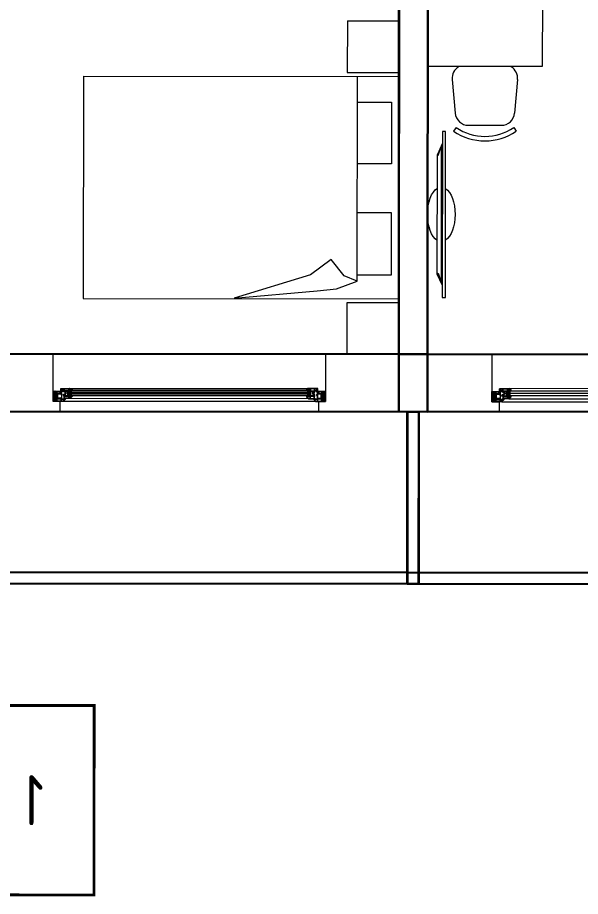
# Model space of a CAD drawing. Header units: millimetres. Extents: x 0 to 145404, y 0 to 194550.
# Drawn here: x 58057 to 61983, y 162581 to 168706 of the extents above; entities that cross this region are included whole.
import ezdxf
from ezdxf.enums import TextEntityAlignment as Align

# ---------------------------------------------------------------- set-up
doc = ezdxf.new("R2010")
doc.units = ezdxf.units.MM
doc.linetypes.add('ELGO_LTYPE0', pattern=[0])
for name, color, linetype, lineweight in [('АР - детали окон', 152, 'Continuous', 0), ('АР - Монолит', 56, 'Continuous', 30), ('АР - Наружная стена', 144, 'Continuous', 30), ('АР - Окна - детали окон', 152, 'Continuous', 9), ('АР - Окна - резинки', 30, 'Continuous', 9), ('АР - панель 400', 151, 'Continuous', 30), ('АР - Перегородки 80', 32, 'Continuous', 30), ('АР - стекла', 142, 'Continuous', 0)]:
    doc.layers.add(name, color=color, linetype=linetype, lineweight=lineweight)
doc.layers.add('АР - мебель', color=7, linetype='Continuous', lineweight=9, true_color=0x787878)
doc.styles.add('ГОСТ 2.304', font='CS_Gost2304.shx')
pattern_1 = [(45, (5e-10, -341.333), (-4.49013, 4.49013), []), (135, (5e-10, -341.333), (-4.49013, -4.49013), [])]

# ---------------------------------------------------------------- blocks, each defined once
blk = doc.blocks.new('ОГ78_на2персон_стол800х800')
for p, q in [((-400, -800), (-400, 0)), ((-400, 0), (400, 0)), ((400, 0), (400, -800)), ((-824.7, -198.8), (-850.3, -181.3)), ((-489.2, -172.3), (-724.4, -192.8)), ((489.2, -172.3), (724.4, -192.8)), ((824.7, -198.8), (850.3, -181.3)), ((-809.3, -285.3), (-809.3, -514.7)), ((809.3, -285.3), (809.3, -514.7)), ((-824.7, -601.2), (-850.3, -618.7)), ((-489.2, -627.7), (-724.4, -607.2)), ((489.2, -627.7), (724.4, -607.2)), ((824.7, -601.2), (850.3, -618.7)), ((400, -800), (-400, -800))]:
    blk.add_line(p, q)
for centre, radius, start, end in [((-530.7, -400), 387.3, 145.61966, 214.38034), ((-481.1, -264.8), 92.9, 31.59303, 94.96974), ((481.1, -264.8), 92.9, 85.03026, 148.40697), ((530.7, -400), 387.3, 325.61966, 34.38034), ((-530.7, -400), 356.3, 145.61966, 214.38034), ((-716.4, -285.3), 92.9, 94.96974, 180), ((716.4, -285.3), 92.9, 0, 85.03026), ((530.7, -400), 356.3, 325.61966, 34.38034), ((-716.4, -514.7), 92.9, 180, 265.03026), ((716.4, -514.7), 92.9, 274.96974, 0), ((-481.1, -535.2), 92.9, 265.03026, 328.40697), ((481.1, -535.2), 92.9, 211.59303, 274.96974)]:
    blk.add_arc(centre, radius, start, end)
blk = doc.blocks.new('21')
at = {"layer": 'АР - Окна - детали окон'}
h = blk.add_hatch(color=256, dxfattribs=at)
h.dxf.hatch_style = 1
edge = h.paths.add_edge_path(flags=16)
edge.add_arc((-0.9, -3.9), 0.188, 176.92735, 231.9383)
edge.add_arc((-0.1, 0.6), 4.78, 258.75975, 269.05526)
edge.add_arc((-0.3, -5.7), 1.53, 67.60399, 84.70493, ccw=False)
edge.add_arc((-0.1, -5), 0.848, 42.23237, 64.77112, ccw=False)
edge.add_arc((-0.2, -4.9), 0.871, 5.58268, 30.48856, ccw=False)
edge.add_arc((-0.7, -4.9), 1.36, -4.40562, 1.69531, ccw=False)
edge.add_arc((2.8, -5.1), 2.14, 176.20084, 178.67005)
edge.add_arc((-1.5, -5.1), 2.19, -2.34609, 0.06138, ccw=False)
edge.add_arc((0.9, -5.2), 0.251, 175.54929, 232.5123)
edge.add_arc((1.1, -4.9), 0.583, 230.99446, 266.19737)
edge.add_arc((-0.4, 41.7), 47.2, 271.77593, 274.10336)
edge.add_arc((2.6, -3), 2.44, 280.29395, 290.50254)
edge.add_arc((2.9, -4.5), 0.933, 303.9098, 332.10243)
edge.add_arc((3, -4.8), 0.75, 346.10227, 373.75335)
edge.add_arc((2.3, -5.1), 1.54, 20.91974, 34.34736)
edge.add_arc((2.2, -5.8), 2.03, 47.62797, 65.56181)
edge.add_arc((2.4, -5.5), 1.73, 70.16436, 107.06178)
edge.add_arc((1.8, -2.3), 1.57, 265.53896, 275.96536, ccw=False)
edge.add_arc((2.3, 0.9), 4.79, 253.30955, 262.56512, ccw=False)
edge.add_line((0.9, -3.7), (-0.1, -3.7))
edge.add_line((-0.1, -3.7), (-0.5, -3.7))
edge.add_line((-0.5, -3.7), (-0.9, -3.7))
edge.add_arc((-0.9, -4), 0.227, 89.84283, 166.90648)
edge = h.paths.add_edge_path(flags=16)
edge.add_line((0.9, -1), (0, 0))
edge.add_line((0, 0), (-0.9, -1))
edge.add_arc((-0.6, -1.2), 0.3, 145.38188, 180)
edge.add_arc((-4.8, -2), 3.96, -12.11337, 12.11337, ccw=False)
edge.add_arc((-0.8, -2.8), 0.2, 180, 270)
edge.add_line((-0.8, -3), (0.8, -3))
edge.add_arc((0.8, -2.8), 0.2, 270, 360)
edge.add_arc((5.8, -2), 4.89, 170.21262, 189.78738, ccw=False)
edge.add_arc((0.6, -1.2), 0.3, 0, 34.61812)
edge = h.paths.add_edge_path()
edge.add_arc((-1.1, -1.2), 4.29, 253.14584, 270.21091, ccw=False)
edge.add_arc((-2.3, -5.2), 0.078, 187.21996, 251.88859, ccw=False)
edge.add_arc((-3, -5.4), 0.575, 22.36245, 32.10326)
edge.add_arc((-2.9, -5.6), 0.681, 46.4856, 62.43905)
edge.add_arc((-2.8, -5.4), 0.453, 65.1275, 159.52981)
edge.add_arc((-2.6, -5.5), 0.68, 164.86684, 191.04234)
edge.add_arc((-2.8, -5.4), 0.489, 200.54851, 233.19129)
edge.add_arc((-2.8, -5.4), 0.541, 232.73271, 253.08335)
edge.add_arc((-2.8, -5.4), 0.535, 255.68407, 265.88796)
edge.add_arc((-2.5, -1.9), 4.05, 264.89405, 266.30245)
edge.add_arc((-2.9, -9), 3.05, 84.01114, 86.48096, ccw=False)
edge.add_arc((-0.3, 14.7), 20.8, 263.80516, 268.12298)
edge.add_line((-1, -6), (2.2, -6))
edge.add_arc((2.4, -1.3), 4.74, 267.7004, 284.22964)
edge.add_arc((2.7, -4.2), 1.9, 297.32165, 319.35745)
edge.add_arc((2.8, -4.7), 1.53, 329.87397, 391.13598)
edge.add_arc((3, -4.6), 1.31, 31.35849, 46.26417)
edge.add_arc((2.1, -6.1), 3.03, 53.96947, 90.00453)
edge.add_arc((2, -2.5), 0.529, 186.32562, 283.54769, ccw=False)
edge.add_line((1.4, -2.6), (1.4, -2))
edge.add_arc((2, -2), 0.571, 105.37376, 178.71415, ccw=False)
edge.add_line((1.8, -1.5), (2.1, -1.2))
edge.add_line((2.1, -1.2), (1.2, 0))
edge.add_arc((0, -0.9), 1.5, 36.967, 143.033)
edge.add_line((-1.2, 0), (-2.1, -1.2))
edge.add_line((-2.1, -1.2), (-1.8, -1.5))
edge.add_arc((-2, -2), 0.573, 1.56849, 74.90888, ccw=False)
edge.add_line((-1.4, -2), (-1.5, -2.6))
edge.add_arc((-1.9, -2.5), 0.5, 302.49688, 347.45385, ccw=False)
edge.add_arc((-1.9, -2.5), 0.5, 269.27782, 302.49048, ccw=False)
edge.add_line((-1.9, -3), (-2.5, -3))
edge.add_arc((-2.5, -3.3), 0.223, 95.67569, 174.32431)
edge.add_line((-2.7, -3.2), (-2.7, -3.5))
edge.add_arc((-2.4, -3.5), 0.261, 192.23268, 257.76732)
edge.add_line((-2.5, -3.7), (-1.9, -3.7))
edge.add_arc((-1.9, -3.9), 0.2, 0, 90, ccw=False)
edge.add_line((-1.8, -3.9), (-1.8, -4.2))
edge.add_line((-1.8, -4.2), (-1.8, -4.2))
edge.add_line((-1.8, -4.2), (-1.8, -4.3))
edge.add_arc((-1.4, -4.4), 0.445, 163.73186, 188.78867)
edge.add_arc((-1.6, -4.4), 0.243, 192.46294, 229.20257)
edge.add_arc((-1.5, -4.4), 0.333, 227.52603, 240.41923)
edge.add_arc((-1.3, -4.1), 0.634, 239.85841, 246.09967)
edge.add_arc((-1.5, -4.5), 0.234, 246.1537, 262.68407)
edge.add_arc((-1.3, -2.5), 2.23, 263.98945, 271.18882)
edge.add_line((-1.3, -4.7), (-1.2, -4.7))
edge.add_arc((-0.9, -7.1), 2.39, 76.00645, 96.54002, ccw=False)
edge.add_arc((-0.8, -6.3), 1.55, 69.00839, 74.5814, ccw=False)
edge.add_arc((-0.3, -5.2), 0.396, 53.8874, 67.71147, ccw=False)
edge.add_arc((-0.3, -5.2), 0.408, 27.9155, 54.82353, ccw=False)
edge.add_arc((-0.2, -5.1), 0.262, -6.04152, 27.22545, ccw=False)
edge.add_arc((-0.4, -5), 0.407, 305.70747, 345.3688, ccw=False)
edge.add_arc((-0.7, -3.2), 2.27, 273.79534, 284.45223, ccw=False)
edge.add_arc((-3, 44.9), 50.4, 272.16713, 272.82636, ccw=False)
at = {"layer": 'АР - Окна - детали окон', "ltscale": 0.5, "flags": 128}
for points in [[(-1.1, -5.5, -0.074598), (-2.4, -5.3, -0.289905), (-2.4, -5.2, 0.042528), (-2.5, -5.1, 0.069723), (-2.6, -5, 0.436901), (-3.2, -5.3, 0.114711), (-3.3, -5.6, 0.143402), (-3.1, -5.8, 0.089031), (-2.9, -5.9, 0.044552), (-2.8, -5.9, 0.006145), (-2.7, -5.9, -0.010777), (-2.6, -5.9, 0.018842), (-1, -6), (2.2, -6, 0.072248), (3.5, -5.9, 0.096447), (4.1, -5.4, 0.27386), (4.1, -3.9, 0.06513), (3.9, -3.6, 0.158541), (2.1, -3, -0.451633), (1.4, -2.6), (1.4, -2, -0.331398), (1.8, -1.5), (2.1, -1.2), (1.2, 0, 0.498941), (-1.2, 0), (-2.1, -1.2), (-1.8, -1.5, -0.331398), (-1.4, -2), (-1.5, -2.6, -0.198717), (-1.7, -3, -0.145941), (-1.9, -3), (-2.5, -3, 0.357307), (-2.7, -3.2), (-2.7, -3.5, 0.294006), (-2.5, -3.7), (-1.9, -3.7, -0.414214), (-1.8, -3.9), (-1.8, -4.2), (-1.8, -4.2), (-1.8, -4.3, 0.109769), (-1.8, -4.5, 0.161694), (-1.7, -4.6, 0.056317), (-1.7, -4.6, 0.027239), (-1.6, -4.7, 0.072253), (-1.5, -4.7, 0.031423), (-1.3, -4.7), (-1.2, -4.7, -0.089835), (-0.3, -4.8, -0.024322), (-0.2, -4.8, -0.060392), (-0.1, -4.9, -0.117951), (0, -5, -0.146183), (0, -5.1, -0.174804), (-0.1, -5.4, -0.046533), (-0.5, -5.4, -0.002876)], [(0.9, -1), (0, 0), (-0.9, -1, 0.152209), (-0.9, -1.2, -0.106105), (-0.9, -2.8, 0.414214), (-0.8, -3), (0.8, -3, 0.414214), (1, -2.8, -0.085619), (1, -1.2, 0.152209)], [(-1.1, -3.9, 0.244749), (-1, -4.1, 0.044953), (-0.1, -4.2, -0.074756), (0.3, -4.3, -0.098662), (0.6, -4.5, -0.109102), (0.7, -4.8, -0.026627), (0.7, -5, 0.010774), (0.7, -5.1, -0.010505), (0.7, -5.1, 0.253796), (0.8, -5.4, 0.154821), (1.1, -5.5, 0.010156), (3, -5.4, 0.044573), (3.4, -5.3, 0.123638), (3.7, -4.9, 0.121239), (3.7, -4.6, 0.058656), (3.6, -4.3, 0.078411), (3, -3.9, 0.162401), (1.9, -3.9, -0.045525), (1.7, -3.9, -0.040407), (0.9, -3.7), (-0.1, -3.7), (-0.5, -3.7), (-0.9, -3.7, 0.349527)]]:
    blk.add_lwpolyline(points, format="xyb", close=True, dxfattribs=at)
blk = doc.blocks.new('пф 1')
at = {"layer": 'АР - Окна - детали окон', "linetype": 'Continuous', "ltscale": 0.5}
h = blk.add_hatch(color=252, dxfattribs=at)
h.dxf.hatch_style = 1
edge = h.paths.add_edge_path()
edge.add_line((3.9, 2.4), (3.9, 17))
edge.add_arc((4.4, 17), 0.5, 90, 179.98601, ccw=False)
edge.add_line((4.4, 17.5), (27.9, 17.5))
edge.add_line((27.9, 17.5), (27.9, 19))
edge.add_line((27.9, 19), (4.4, 19))
edge.add_arc((4.4, 17), 2, 90, 179.9965)
edge.add_line((2.4, 17), (2.4, 2.4))
edge.add_line((2.4, 2.4), (2.4, -12))
edge.add_arc((4.4, -12), 2, 180, 270)
edge.add_line((4.4, -14), (27.9, -14))
edge.add_line((27.9, -14), (27.9, -12.5))
edge.add_line((27.9, -12.5), (4.4, -12.5))
edge.add_arc((4.4, -12), 0.5, 180, 270, ccw=False)
edge.add_line((3.9, -12), (3.9, 2.4))
at = {"layer": 'АР - Окна - детали окон', "linetype": 'Continuous', "ltscale": 0.5, "flags": 128}
for points in [[(32.4, 7.5), (31.1, -16.4, 0.429634), (33.1, -18.5), (49.6, -18.5, -0.388879), (50.1, -19), (50.1, -19.5), (49.5, -19.5, 0.414214), (49, -20), (49, -21.7, 0.414214), (50, -22.7), (51.6, -22.7, 0.198911), (52.3, -22.4), (54, -20.7), (54, -20, 0.414214), (53.5, -19.5), (52.9, -19.5), (53, -18.7, -0.2447), (53.2, -18.3), (54.5, -17.5), (55.5, -17.5, -0.414214), (56, -18), (56, -21.5), (42.6, -34.9, -0.198913), (41.2, -35.5), (-6.5, -35.5, -0.414214), (-7, -35), (-7, -30.8), (-6, -29.8), (-5.5, -29.8), (-5.2, -30.1), (-5.2, -33.2, 0.414214), (-4.7, -33.7), (-0.5, -33.7, 0.414214), (0, -33.2), (0, -23.8, 0.414214), (-0.5, -23.3), (-4.7, -23.3, 0.414214), (-5.2, -23.8), (-5.2, -26.5), (-5.5, -26.8), (-6, -26.8), (-7, -25.8), (-7, -19.5), (-6, -18.5), (-5.2, -18.5), (-5.2, -21, 0.414214), (-4.7, -21.5), (-0.5, -21.5, 0.414214), (0, -21), (0, 21, 0.414214), (-0.5, 21.5), (-4.7, 21.5, 0.414214), (-5.2, 21), (-5.2, 18.5), (-6, 18.5), (-7, 19.5), (-7, 25.8), (-6, 26.8), (-5.5, 26.8), (-5.2, 26.5), (-5.2, 23.8, 0.414214), (-4.7, 23.3), (-0.5, 23.3, 0.414214), (0, 23.8), (0, 33.1, 0.414214), (-0.5, 33.7), (-4.7, 33.7, 0.414214), (-5.2, 33.2), (-5.2, 30.1), (-5.5, 29.8), (-6, 29.8), (-7, 30.8), (-7, 35, -0.414214), (-6.5, 35.5), (35.5, 35.5, -0.414214), (36, 35), (36, 33.4, -0.720761), (33.3, 32.5), (31.5, 32.5, 0.414214), (31, 32), (31, 10, 0.414214), (31.5, 9.5), (32.5, 9.5), (33.5, 9.5, 0.414214), (34, 10), (34, 13), (34.5, 13, -0.414214), (36, 11.5), (36, 8, -0.466308), (35.4, 7.5), (32.9, 7.9, 0.450467)], [(2, 32.6, -0.414214), (2.5, 33), (19.7, 33, -0.414214), (20.2, 32.6), (20.2, 20.8, -0.414214), (19.7, 20.3), (2.5, 20.3, -0.414214), (2, 20.8)], [(29.1, -16, -0.39896), (28.6, -16.5), (13.1, -16.5, -0.414214), (12.6, -16), (12.6, -14.9, 1), (11.8, -14.9), (11.8, -16, -0.414214), (11.3, -16.5), (2.5, -16.5, -0.414214), (2, -16), (2, 19, -0.414214), (2.5, 19.5), (28.5, 19.5, -0.414214), (29, 19), (29, 10, 0.253171), (30.1, 7.9, -0.267147), (30.4, 7.5)], [(29, 20.8, -0.414214), (28.5, 20.3), (21.5, 20.3, -0.414214), (21, 20.8), (21, 32.6, -0.414214), (21.5, 33), (28.5, 33, -0.414214), (29, 32.5)], [(2, -17.8, -0.414214), (2.5, -17.3), (28.7, -17.3, -0.429634), (29.2, -17.8), (28.5, -32.5, -0.39896), (28, -33), (2.5, -33, -0.414214), (2, -32.5)], [(41.1, -32.9, -0.198913), (40.8, -33), (29.8, -33, -0.429634), (29.3, -32.5), (29.9, -20.1, -0.599371), (30.7, -19.7, 0.161736), (33.1, -20.5), (46.5, -20.5, -0.414214), (47, -21), (47, -21.7, 0.283626), (48.7, -24.4, -0.511389), (48.8, -25.2)]]:
    blk.add_lwpolyline(points, format="xyb", close=True, dxfattribs=at)
at = {"layer": 'АР - Окна - детали окон', "color": 252, "linetype": 'Continuous', "ltscale": 0.5, "flags": 128}
blk.add_lwpolyline([(3.9, 2.4), (3.9, 17, -0.414142), (4.4, 17.5), (27.9, 17.5), (27.9, 19), (4.4, 19, 0.414196), (2.4, 17), (2.4, 2.4), (2.4, -12, 0.414214), (4.4, -14), (27.9, -14), (27.9, -12.5), (4.4, -12.5, -0.414214), (3.9, -12)], format="xyb", close=True, dxfattribs=at)
blk = doc.blocks.new('22')
at = {"layer": 'АР - Окна - детали окон'}
h = blk.add_hatch(color=256, dxfattribs=at)
h.dxf.hatch_style = 1
edge = h.paths.add_edge_path()
edge.add_arc((-1.6, 1.1), 0.284, 74.65427, 152.3564)
edge.add_arc((-1.6, 1.2), 0.221, 160.96754, 229.99489)
edge.add_arc((-3.7, -2), 3.59, 34.87901, 56.06991, ccw=False)
edge.add_arc((-2.7, -1), 2.15, 25.27522, 30.26421, ccw=False)
edge.add_arc((-0.6, 0), 0.169, 205.27522, 256.9896)
edge.add_arc((0.6, 5), 5.27, 256.9896, 260.72518)
edge.add_arc((0, 1.4), 1.63, 260.72518, 279.27482)
edge.add_arc((-0.1, 2.3), 2.55, 279.27482, 285.74086)
edge.add_arc((0.5, 0), 0.223, 285.74086, 335.66368)
edge.add_arc((2.8, -1), 2.29, 139.44649, 155.66368, ccw=False)
edge.add_arc((4.9, -2.8), 5.14, 130.55351, 139.44649, ccw=False)
edge.add_arc((1.5, 1.2), 0.174, 305.32463, 426.57929)
edge.add_arc((1.4, 1.1), 0.315, 61.25292, 92.00045)
edge.add_line((1.4, 1.4), (1.3, 1.4))
edge.add_line((1.3, 1.4), (1.4, 2))
edge.add_arc((1.2, 2), 0.164, 345.44665, 359.83265, ccw=False)
edge.add_arc((1.8, 1.9), 0.433, 122.51953, 179.08043, ccw=False)
edge.add_arc((1.9, 1.9), 0.5, 90, 126.59983, ccw=False)
edge.add_line((1.9, 2.4), (2.4, 2.4))
edge.add_arc((2.3, 2.7), 0.316, 284.0951, 311.12785)
edge.add_arc((2.3, 2.7), 0.305, 297.02389, 411.24004)
edge.add_arc((1.4, -0.8), 3.98, 73.1144, 83.87885)
edge.add_line((1.8, 3.1), (-0.1, 3.1))
edge.add_arc((-0.1, 3.4), 0.287, 198.28742, 263.13462, ccw=False)
edge.add_line((-0.3, 3.3), (-0.7, 4.1))
edge.add_arc((-0.9, 4), 0.172, 26.01292, 63.98708)
edge.add_line((-0.8, 4.2), (-1.1, 4.4))
edge.add_arc((-1.7, 3.5), 1.08, 58.38078, 85.30319)
edge.add_arc((-1.7, 3.9), 0.715, 85.30319, 104.62943)
edge.add_arc((-1.6, 3.8), 0.803, 104.62943, 122.54574)
edge.add_arc((-2.5, 5.1), 0.829, 269.31786, 302.54574, ccw=False)
edge.add_arc((-2.5, 4.5), 0.169, 249.31857, 269.31786, ccw=False)
edge.add_arc((-2.6, 4.3), 0.0203, 68.10843, 248.10843, ccw=False)
edge.add_line((-2.6, 4.4), (-2.1, 4.5))
edge.add_arc((-4.9, 12), 7.96, 290.44024, 297.36086)
edge.add_arc((-1.1, 4.7), 0.313, 81.69608, 117.36086, ccw=False)
edge.add_line((-1, 5), (0.3, 5))
edge.add_arc((0.5, 5.4), 0.409, 244.88142, 275.91989)
edge.add_arc((0.2, 7.4), 2.46, 275.91989, 280.20179)
edge.add_arc((0.6, 5.3), 0.293, 280.20179, 323.36033)
edge.add_arc((0.7, 5.2), 0.168, 323.36033, 362.79128)
edge.add_arc((0.8, 5.2), 0.138, 2.79128, 51.19698)
edge.add_arc((0.4, 4.4), 1.01, 63.09729, 91.37784)
edge.add_line((0.4, 5.4), (-6.2, 5.4))
edge.add_arc((-6.2, 4.6), 0.809, 88.21971, 100.52513)
edge.add_arc((-6.3, 5.3), 0.12, 100.52513, 163.08156)
edge.add_arc((-6.4, 5.3), 0.0725, 163.08156, 244.65802)
edge.add_arc((-5.7, 6.7), 1.67, 244.65802, 248.85718)
edge.add_arc((-8.5, -0.4), 5.97, 61.63095, 68.85718, ccw=False)
edge.add_arc((-6.4, 3.3), 1.72, 24.43008, 63.57486, ccw=False)
edge.add_arc((-3.7, 4.7), 1.27, 210.45658, 271.80484)
edge.add_arc((-3.4, 2.1), 1.33, 77.02309, 102.97691, ccw=False)
edge.add_line((-3.1, 3.4), (-1.8, 2.5))
edge.add_arc((-2.1, 2.1), 0.532, 6.65476, 54.91037, ccw=False)
edge.add_line((-1.5, 2.2), (-1.5, 1.4))
edge = h.paths.add_edge_path(flags=16)
edge.add_line((0, 2.8), (-0.7, 2.8))
edge.add_arc((-0.7, 2.5), 0.235, 90, 114.12113)
edge.add_arc((-0.7, 2.6), 0.132, 135.08388, 189.6659)
edge.add_line((-0.8, 2.6), (-0.6, 1.5))
edge.add_arc((-1.3, 1.4), 0.761, -11.84747, 11.86622, ccw=False)
edge.add_line((-0.6, 1.2), (-0.6, 1))
edge.add_arc((-0.1, 0.8), 0.578, 167.91833, 197.22323)
edge.add_arc((2.5, 1.6), 3.24, 197.22323, 202.6633)
edge.add_arc((-0.3, 0.5), 0.244, 202.6633, 263.69741)
edge.add_arc((-0.3, 0.1), 0.164, 14.06974, 83.69741, ccw=False)
edge.add_arc((0, 0.2), 0.18, 205.49798, 334.50202)
edge.add_arc((0.3, 0.1), 0.164, 96.30259, 165.93026, ccw=False)
edge.add_arc((0.3, 0.5), 0.244, 276.30259, 337.3367)
edge.add_arc((-2.5, 1.6), 3.24, 337.3367, 342.77677)
edge.add_arc((0.1, 0.8), 0.578, 342.77677, 372.08167)
edge.add_line((0.6, 1), (0.6, 1.2))
edge.add_arc((1.3, 1.4), 0.761, 168.13378, 191.84747, ccw=False)
edge.add_line((0.6, 1.5), (0.8, 2.6))
edge.add_arc((0.7, 2.6), 0.132, 350.3341, 404.91612)
edge.add_arc((0.7, 2.5), 0.235, 65.87887, 90)
edge.add_line((0.7, 2.8), (0, 2.8))
edge = h.paths.add_edge_path(flags=16)
edge.add_line((-3.5, 5), (-4.1, 5))
edge.add_arc((-4.1, 16.8), 11.8, 265.96429, 270, ccw=False)
edge.add_arc((-4.8, 6.6), 1.58, 258.00839, 265.96429, ccw=False)
edge.add_arc((-5.2, 5), 0.0517, 78.00839, 165.90293)
edge.add_line((-5.2, 5.1), (-5.2, 5))
edge.add_line((-5.2, 5), (-5.1, 5))
edge.add_arc((-5.2, 4.4), 0.634, 46.43343, 82.0528, ccw=False)
edge.add_line((-4.7, 4.8), (-4.3, 4.3))
edge.add_arc((-3.7, 4.6), 0.75, 208.29761, 245.15968)
edge.add_arc((-3.4, 5.9), 2.04, 252.15473, 276.3171)
edge.add_arc((-4.3, -3.4), 7.4, 67.6982, 81.11526, ccw=False)
edge.add_arc((-1.4, 3.7), 0.264, 252.51195, 331.61168)
edge.add_arc((-1.4, 3.7), 0.288, 331.61168, 401.27441)
edge.add_line((-1.2, 3.9), (-1.4, 4.2))
edge.add_arc((-1.5, 4.1), 0.152, 34.23112, 109.96827)
edge.add_line((-1.6, 4.2), (-2.3, 4))
edge.add_arc((-2.7, 5.4), 1.4, 264.69319, 282.70016, ccw=False)
edge.add_arc((-2.7, 4.7), 0.645, 236.08756, 264.69319, ccw=False)
edge.add_arc((-2.9, 4.4), 0.276, 180.3567, 236.08756, ccw=False)
edge.add_arc((-3, 4.4), 0.164, 106.78126, 180.3567, ccw=False)
edge.add_line((-3.1, 4.5), (-2.4, 4.8))
edge.add_arc((-2.6, 5.3), 0.533, 290.70425, 307.95284)
edge.add_arc((-2.3, 4.9), 0.0421, 307.95284, 415.08969)
edge.add_arc((-2.5, 4.6), 0.415, 55.08969, 87.57207)
edge.add_line((-2.5, 5), (-3.5, 5))
at = {"layer": 'АР - Окна - детали окон', "ltscale": 0.5, "flags": 128}
for points in [[(-1.5, 1.4, 0.352657), (-1.8, 1.3, 0.310639), (-1.7, 1, -0.092727), (-0.8, 0.1, -0.021772), (-0.7, -0.1, 0.229556), (-0.6, -0.2, 0.016301), (-0.3, -0.2, 0.081115), (0.3, -0.2, 0.028221), (0.5, -0.2, 0.221341), (0.7, 0, -0.070879), (1, 0.5, -0.038822), (1.6, 1.1, 0.584673), (1.6, 1.4, 0.134972), (1.4, 1.4), (1.3, 1.4), (1.4, 2, -0.062853), (1.4, 1.9, -0.251929), (1.6, 2.3, -0.161068), (1.9, 2.4), (2.4, 2.4, 0.118503), (2.5, 2.5, 0.544177), (2.5, 3, 0.047003), (1.8, 3.1), (-0.1, 3.1, -0.29075), (-0.3, 3.3), (-0.7, 4.1, 0.167227), (-0.8, 4.2), (-1.1, 4.4, 0.118015), (-1.6, 4.6, 0.084527), (-1.9, 4.5, 0.078334), (-2.1, 4.4, -0.146008), (-2.5, 4.3, -0.087486), (-2.6, 4.3, -1), (-2.6, 4.4), (-2.1, 4.5, 0.030206), (-1.2, 4.9, -0.156885), (-1, 5), (0.3, 5, 0.136265), (0.5, 4.9, 0.018686), (0.7, 5, 0.190573), (0.9, 5.1, 0.173768), (0.9, 5.2, 0.214407), (0.8, 5.3, 0.124027), (0.4, 5.4), (-6.2, 5.4, 0.053744), (-6.4, 5.4, 0.279941), (-6.4, 5.3, 0.37178), (-6.4, 5.2, 0.018324), (-6.3, 5.2, -0.031541), (-5.6, 4.9, -0.172482), (-4.8, 4, 0.274264), (-3.7, 3.4, -0.113732), (-3.1, 3.4), (-1.8, 2.5, -0.213723), (-1.5, 2.2)], [(-3.5, 5), (-4.1, 5, -0.017611), (-5, 5.1, -0.034728), (-5.2, 5.1, 0.403491), (-5.2, 5.1), (-5.2, 5), (-5.1, 5, -0.156682), (-4.7, 4.8), (-4.3, 4.3, 0.162243), (-4, 4, 0.105821), (-3.1, 3.9, -0.05861), (-1.5, 3.4, 0.359528), (-1.2, 3.5, 0.313682), (-1.2, 3.9), (-1.4, 4.2, 0.343045), (-1.6, 4.2), (-2.3, 4, -0.078732), (-2.8, 4, -0.125468), (-3.1, 4.1, -0.248081), (-3.2, 4.4, -0.332537), (-3.1, 4.5), (-2.4, 4.8, 0.075404), (-2.3, 4.8, 0.504791), (-2.3, 4.9, 0.142688), (-2.5, 5)], [(0, 2.8), (-0.7, 2.8, 0.105639), (-0.8, 2.7, 0.242766), (-0.8, 2.6), (-0.6, 1.5, -0.103841), (-0.6, 1.2), (-0.6, 1, 0.128568), (-0.6, 0.7, 0.023741), (-0.5, 0.4, 0.272791), (-0.3, 0.2, -0.313514), (-0.2, 0.1, 0.630978), (0.2, 0.1, -0.313514), (0.3, 0.2, 0.272791), (0.5, 0.4, 0.023741), (0.6, 0.7, 0.128568), (0.6, 1), (0.6, 1.2, -0.103841), (0.6, 1.5), (0.8, 2.6, 0.242766), (0.8, 2.7, 0.105639), (0.7, 2.8)]]:
    blk.add_lwpolyline(points, format="xyb", close=True, dxfattribs=at)
blk = doc.blocks.new('23')
at = {"layer": 'АР - Окна - детали окон'}
h = blk.add_hatch(color=256, dxfattribs=at)
h.dxf.hatch_style = 1
edge = h.paths.add_edge_path()
edge.add_arc((-8.2, 4.6), 7.81, 288.60768, 322.2094)
edge.add_arc((-1.8, -0.3), 0.3, 90, 147.79182, ccw=False)
edge.add_line((-1.8, 0), (1.8, 0))
edge.add_arc((1.8, -0.3), 0.3, 20.00031, 90, ccw=False)
edge.add_line((2.1, -0.2), (2.4, -1.3))
edge.add_arc((3.1, -1), 0.671, 200.00031, 360.00013)
edge.add_line((3.8, -1), (3.8, 0.8))
edge.add_arc((3.6, 0.8), 0.2, 360, 450)
edge.add_line((3.6, 1), (2.8, 1))
edge.add_arc((2.8, 1.2), 0.2, 180.00027, 270, ccw=False)
edge.add_line((2.6, 1.2), (2.6, 1.8))
edge.add_arc((2.8, 1.8), 0.2, 90, 180.00055, ccw=False)
edge.add_line((2.8, 2), (2.9, 2))
edge.add_arc((2.9, 2.5), 0.5, 270, 450)
edge.add_line((2.9, 3), (2.8, 3))
edge.add_arc((2.8, 1.8), 1.2, 90, 172.84762)
edge.add_arc((1.1, 2), 0.513, 187.15236, 352.84762, ccw=False)
edge.add_arc((-0.6, 1.8), 1.2, 7.1524, 90.00002)
edge.add_line((-0.6, 3), (-0.7, 3))
edge.add_arc((-0.7, 2.5), 0.5, 89.99989, 269.99989)
edge.add_line((-0.7, 2), (-0.6, 2))
edge.add_arc((-0.6, 1.8), 0.2, -0.00055, 90, ccw=False)
edge.add_line((-0.4, 1.8), (-0.4, 1.5))
edge.add_arc((-0.9, 1.5), 0.5, -89.99999, 0.00001, ccw=False)
edge.add_line((-0.9, 1), (-3.2, 1))
edge.add_arc((-3.2, 0.7), 0.3, 90, 164.30523)
edge.add_arc((-9.2, 3.2), 6.21, 300.54296, 337.22208, ccw=False)
edge.add_arc((-5.9, -2.4), 0.35, 127.87019, 294.43385)
at = {"layer": 'АР - Окна - детали окон', "linetype": 'Continuous', "ltscale": 0.5, "flags": 128}
blk.add_lwpolyline([(-5.7, -2.8, 0.147675), (-2, -0.1, -0.257649), (-1.8, 0), (1.8, 0, -0.315297), (2.1, -0.2), (2.4, -1.3, 0.839098), (3.8, -1), (3.8, 0.8, 0.414214), (3.6, 1), (2.8, 1, -0.414212), (2.6, 1.2), (2.6, 1.8, -0.414216), (2.8, 2), (2.9, 2, 1), (2.9, 3), (2.8, 3, 0.378106), (1.6, 1.9, -0.882358), (0.5, 1.9, 0.378106), (-0.6, 3), (-0.7, 3, 1), (-0.7, 2), (-0.6, 2, -0.414216), (-0.4, 1.8), (-0.4, 1.5, -0.414214), (-0.9, 1), (-3.2, 1, 0.336077), (-3.5, 0.8, -0.161423), (-6.1, -2.2, 0.889119)], format="xyb", close=True, dxfattribs=at)
blk = doc.blocks.new('25')
at = {"layer": 'АР - Окна - детали окон'}
h = blk.add_hatch(color=256, dxfattribs=at)
h.dxf.hatch_style = 1
edge = h.paths.add_edge_path()
edge.add_arc((-2.5, -4.5), 0.5, 359.99802, 450)
edge.add_line((-2.5, -4), (-2.9, -4))
edge.add_line((-2.9, -4), (-2.9, -3))
edge.add_line((-2.9, -3), (-0.5, -3))
edge.add_arc((-0.5, -2.5), 0.5, 270, 350)
edge.add_line((0, -2.6), (0.4, -0.6))
edge.add_arc((-0.1, -0.5), 0.5, 349.99999, 505)
edge.add_line((-0.5, -0.2), (-1.5, -1.7))
edge.add_arc((-2.3, -1.1), 1, 270, 325.00002, ccw=False)
edge.add_line((-2.3, -2.1), (-3.8, -2.1))
edge.add_arc((-4, -0.5), 1.56, 250.04414, 276.3848, ccw=False)
edge.add_arc((-2.1, 6.7), 8.99, 234.41848, 254.40002, ccw=False)
edge.add_arc((-7.2, -0.5), 0.198, 87.85588, 245.09884, ccw=False)
edge.add_line((-7.2, -0.3), (-6.4, -0.3))
edge.add_arc((-6.4, 0.2), 0.499, 273.04816, 453.04812)
edge.add_line((-6.4, 0.7), (-10.1, 0.7))
edge.add_arc((-10, 0.5), 0.265, 112.42071, 199.3719)
edge.add_arc((-16.2, -5.3), 8.22, 25.48881, 43.64991, ccw=False)
edge.add_arc((-8.5, -1.7), 0.3, 191.52078, 270)
edge.add_line((-8.5, -2), (-7.4, -2))
edge.add_line((-7.4, -2), (-5.7, -3))
edge.add_line((-5.7, -3), (-5.7, -4))
edge.add_line((-5.7, -4), (-6.1, -4))
edge.add_arc((-6.1, -4.5), 0.5, 90, 180)
edge.add_line((-6.6, -4.5), (-6.6, -4.7))
edge.add_arc((-6.1, -4.7), 0.5, 180, 277.98902)
edge.add_arc((-6.2, -3.7), 1.5, 277.98902, 345.81082)
edge.add_arc((-4.3, -4.2), 0.5, 14.19019, 165.81082, ccw=False)
edge.add_arc((-2.4, -3.7), 1.5, 194.19019, 262.01299)
edge.add_arc((-2.5, -4.7), 0.5, 262.01299, 360)
edge.add_line((-2, -4.7), (-2, -4.5))
at = {"layer": 'АР - Окна - детали окон', "ltscale": 0.5, "flags": 128}
blk.add_lwpolyline([(-2, -4.5, 0.414224), (-2.5, -4), (-2.9, -4), (-2.9, -3), (-0.5, -3, 0.36397), (0, -2.6), (0.4, -0.6, 0.802585), (-0.5, -0.2), (-1.5, -1.7, -0.244699), (-2.3, -2.1), (-3.8, -2.1, -0.115442), (-4.5, -2, -0.087408), (-7.3, -0.7, -0.818804), (-7.2, -0.3), (-6.4, -0.3, 1), (-6.4, 0.7), (-10.1, 0.7, 0.398713), (-10.3, 0.4, -0.079409), (-8.8, -1.8, 0.356474), (-8.5, -2), (-7.4, -2), (-5.7, -3), (-5.7, -4), (-6.1, -4, 0.414214), (-6.6, -4.5), (-6.6, -4.7, 0.455668), (-6, -5.2, 0.304881), (-4.8, -4.1, -0.778623), (-3.8, -4.1, 0.304885), (-2.6, -5.2, 0.455658), (-2, -4.7)], format="xyb", close=True, dxfattribs=at)
blk = doc.blocks.new('пф 22')
at = {"layer": 'АР - Окна - детали окон', "linetype": 'ByBlock', "ltscale": 100}
h = blk.add_hatch(color=252, dxfattribs=at)
h.dxf.hatch_style = 1
edge = h.paths.add_edge_path()
edge.add_line((0, 0), (0, -14.5))
edge.add_arc((-0.5, -14.5), 0.5, 270, 359.98601, ccw=False)
edge.add_line((-0.5, -15), (-24, -15))
edge.add_line((-24, -15), (-24, -16.5))
edge.add_line((-24, -16.5), (-0.5, -16.5))
edge.add_arc((-0.5, -14.5), 2, 270, 359.9965)
edge.add_line((1.5, -14.5), (1.5, 0))
edge.add_line((1.5, 0), (1.5, 14.5))
edge.add_arc((-0.5, 14.5), 2, 0, 90)
edge.add_line((-0.5, 16.5), (-24, 16.5))
edge.add_line((-24, 16.5), (-24, 15))
edge.add_line((-24, 15), (-0.5, 15))
edge.add_arc((-0.5, 14.5), 0.5, 0, 90, ccw=False)
edge.add_line((0, 14.5), (0, 0))
at = {"layer": 'АР - Окна - детали окон', "linetype": 'Continuous', "ltscale": 0.5, "flags": 128}
for points in [[(10, -36.6, 0.414214), (10.5, -36.1), (10.5, -34.5, 0.720761), (7.8, -33.6), (6, -33.6, -0.414214), (5.5, -33.1), (5.5, -11.1, -0.414214), (6, -10.6), (8, -10.6, -0.414214), (8.5, -11.1), (8.5, -14.1), (9, -14.1, 0.414214), (10.5, -12.6), (10.5, -9.1, 0.466308), (9.9, -8.6), (7.4, -9, -0.450467), (6.9, -8.6), (5.6, 15.3, -0.429634), (7.6, 17.4), (24.1, 17.4, 0.388879), (24.6, 17.9), (24.6, 18.4), (24, 18.4, -0.414214), (23.5, 18.9), (23.5, 20.6, -0.414214), (24.5, 21.6), (26.1, 21.6, -0.198911), (26.8, 21.3), (28.5, 19.6), (28.5, 18.9, -0.414214), (28, 18.4), (27.4, 18.4), (27.5, 17.6, 0.2447), (27.7, 17.2), (29, 16.4), (30, 16.4, 0.414214), (30.5, 16.9), (30.5, 20.4), (17.1, 33.8, 0.198913), (15.7, 34.4), (-26, 34.4, 0.414214), (-26.5, 33.9), (-26.5, 31.9, 0.414214), (-26, 31.4), (-25, 31.4, -0.414213), (-24.5, 30.9), (-24.5, 19.4, -0.414214), (-25, 18.9), (-27, 18.9, 0.414214), (-27.5, 18.4), (-27.5, 4.6), (-25.3, 4.6), (-25.3, 2.6), (-21.3, 2.6), (-21.3, 3.9, -0.52236), (-20.6, 4.4), (-16.2, 2.7, -0.313749), (-15.9, 2.3), (-15.9, -2.2, -0.377965), (-15.9, -4.8), (-15.9, -9.2, -0.313749), (-16.2, -9.7), (-20.6, -11.3, -0.52236), (-21.3, -10.9), (-21.3, -9.6), (-25.3, -9.6), (-25.3, -11.6), (-27.5, -11.6), (-27.5, -19.1, -0.414214), (-28, -19.6), (-42.1, -19.6, 0.38888), (-42.6, -20), (-42.6, -20.6), (-42, -20.6, -0.414214), (-41.5, -21.1), (-41.5, -22.6, -0.414214), (-42.5, -23.6), (-45.5, -23.6, -0.414214), (-46.5, -22.6), (-46.5, -21.1, -0.414214), (-46, -20.6), (-45.4, -20.6), (-45.4, -20, 0.388876), (-45.9, -19.6), (-48, -19.6, 0.414214), (-48.5, -20.1), (-48.5, -34.6, 0.414214), (-46.5, -36.6)], [(3.7, 16.3, 0.48148), (3.2, 16.9), (-25, 16.9, 0.414214), (-25.5, 16.4), (-25.5, 7.1, 0.414214), (-25, 6.6), (-20.9, 6.6), (-15.5, 4.6, -0.313749), (-13.9, 2.3), (-13.9, 0.3, 0.236068), (-13.7, -0.1), (-10.3, -2.7, -0.5), (-10.3, -4.3), (-13.7, -6.8, 0.236068), (-13.9, -7.2), (-13.9, -9.2, -0.313749), (-15.5, -11.6), (-20.9, -13.6), (-25, -13.6, 0.414214), (-25.5, -14.1), (-25.5, -18.6, 0.414214), (-25, -19.1), (-7.6, -19.1, 0.414214), (-7.1, -18.6), (-7.1, -17.3, -1), (-6.3, -17.3), (-6.3, -18.6, 0.414214), (-5.8, -19.1), (3, -19.1, 0.414214), (3.5, -18.6), (3.5, -11.1, -0.253171), (4.6, -9, 0.267147), (4.9, -8.5), (3.6, 15.2, -0.069223)], [(-22.5, 17.9, 0.414213), (-22, 17.4), (3.9, 17.4, 0.250492), (4.3, 17.6, -0.0853), (5.2, 18.6, 0.250492), (5.4, 19), (4.8, 31.4, 0.398959), (4.3, 31.9), (-22, 31.9, 0.414214), (-22.5, 31.4)], [(7.6, 19.4), (21, 19.4, 0.414214), (21.5, 19.9), (21.5, 20.6, -0.283626), (23.2, 23.3, 0.511389), (23.3, 24.1), (15.6, 31.8, 0.198913), (15.3, 31.9), (6.1, 31.9, 0.429634), (5.6, 31.4), (6.2, 19.8, 0.460737), (6.8, 19.3, -0.052185)], [(-40.3, -25.6, 0.57189), (-41, -25.2, -0.127479), (-42.5, -25.6), (-45.5, -25.6, 0.414214), (-46, -26.1), (-46, -33.6, 0.414214), (-45.5, -34.1), (-40.8, -34.1, 0.414214), (-40.3, -33.6)], [(-28, -21.6), (-39, -21.6, 0.414214), (-39.5, -22.1), (-39.5, -33.6, 0.414214), (-39, -34.1), (-26.8, -34.1, 0.414214), (-26.3, -33.6), (-26.3, -21.8, 0.540575), (-27, -21.4, -0.103244)], [(3.5, -20.4, 0.414214), (3, -19.9), (-25, -19.9, 0.414214), (-25.5, -20.4), (-25.5, -33.6, 0.414214), (-25, -34.1), (3, -34.1, 0.414214), (3.5, -33.6)], [(-13.9, -4.8), (-13.9, -5.7), (-10.9, -3.5), (-13.9, -1.2), (-13.9, -2.2, -0.377965)]]:
    blk.add_lwpolyline(points, format="xyb", close=True, dxfattribs=at)
at = {"layer": 'АР - Окна - детали окон', "color": 252, "linetype": 'Continuous', "ltscale": 0.5, "flags": 128}
blk.add_lwpolyline([(0, 0), (0, -14.5, -0.414142), (-0.5, -15), (-24, -15), (-24, -16.5), (-0.5, -16.5, 0.414196), (1.5, -14.5), (1.5, 0), (1.5, 14.5, 0.414214), (-0.5, 16.5), (-24, 16.5), (-24, 15), (-0.5, 15, -0.414214), (0, 14.5)], format="xyb", close=True, dxfattribs=at)
blk = doc.blocks.new('пф 33')
at = {"layer": 'АР - Окна - детали окон', "color": 30, "linetype": 'Continuous', "ltscale": 0.5, "flags": 128}
blk.add_lwpolyline([(-0.5, 19.7), (-4, 19.7), (-4, 21.7), (-6.5, 21.7), (-6.5, 17.2), (-8.8, 17.2), (-8.7, 15.2), (-4, 15.2), (-4, 6.7), (-8.2, 6.7), (-8.1, 5.3), (-7.7, 4.7), (-4, 4.7), (-4, -13.3), (-1, -17.4), (-0.5, -17.4, 0.414214), (0, -17), (0, 19.2, 0.414214)], format="xyb", close=True, dxfattribs=at)
at = {"layer": 'АР - Окна - детали окон', "color": 126, "linetype": 'Continuous', "ltscale": 0.5, "flags": 128}
for points in [[(8, 14), (2, 14), (0, 12.5), (0, 3.5), (2, 2), (8, 2)], [(7.2, 13.2), (2.3, 13.2), (0.8, 12.1), (0.8, 3.9), (2.3, 2.8), (7.2, 2.8)], [(8, -2), (2, -2), (0, -3.5), (0, -12.5), (2, -14), (8, -14)], [(7.2, -2.8), (2.3, -2.8), (0.8, -3.9), (0.8, -12.1), (2.3, -13.2), (7.2, -13.2)]]:
    blk.add_lwpolyline(points, close=True, dxfattribs=at)
blk = doc.blocks.new('пф 44')
at = {"layer": 'АР - Окна - детали окон', "linetype": 'Continuous', "ltscale": 0.5, "flags": 128}
for points in [[(0.2, -13.2), (0.2, -2.4, 2.154457), (-1.2, -1.2), (-1.2, -14.2, 0.414213), (1.2, -16.6), (7.3, -16.6, -0.414214), (8.3, -17.6), (8.3, -17.7, -0.414214), (7.3, -18.7), (3.6, -18.7), (0.8, -22), (0.8, -22.2, 0.493144), (1.2, -22.5), (2.3, -22.2, -0.493146), (3.6, -23.2), (3.6, -24.7), (3.3, -25.7), (15.7, -25.7, 0.198912), (16.7, -25.3), (23.2, -18.8, 0.198912), (23.3, -18.5), (23.3, -15.7, 0.414214), (22.8, -15.2), (20.8, -15.2, 0.414214), (20.3, -15.7), (20.3, -16.2), (21.1, -16.2, -0.414214), (21.6, -16.7), (21.6, -17.8, -0.198912), (21.5, -18.1), (19, -20.6, -0.414215), (18.3, -20.6), (16.6, -18.9, -0.198912), (16.3, -18.2), (16.3, -16.7, -0.414214), (16.8, -16.2), (17.3, -16.2), (17.3, -15.7, 0.414214), (16.8, -15.2), (2.2, -15.2, -0.414213)], [(4.5, -20.1, 0.221695), (4.1, -20.3), (3.9, -20.5, 0.433355), (4, -21.2, -0.238782), (5, -23.2), (5, -23.5, 0.414214), (5.5, -24), (15.4, -24, 0.198912), (15.7, -23.9), (17.3, -22.3, 0.414212), (17.3, -21.6), (15.6, -19.9, -0.198912), (14.9, -18.2), (14.9, -17.1, 0.414214), (14.4, -16.6), (10.8, -16.6, 0.414214), (10.3, -17.1), (10.3, -18.1, -0.414214), (8.3, -20.1)]]:
    blk.add_lwpolyline(points, format="xyb", close=True, dxfattribs=at)
blk = doc.blocks.new('*U89')
at = {"layer": 'АР - детали окон'}
h = blk.add_hatch(dxfattribs=at)
h.set_pattern_fill('ANSI37', color=30, scale=2, angle=360)
h.set_pattern_definition(pattern_1)
h.paths.add_polyline_path([(0, 71), (20, 71), (20, 0), (0, 0)])
h = blk.add_hatch(dxfattribs=at)
h.set_pattern_fill('ANSI37', color=30, scale=2, angle=360)
h.set_pattern_definition([(135, (1000, -341.333), (4.49013, 4.49013), []), (45, (1000, -341.333), (4.49013, -4.49013), [])])
h.paths.add_polyline_path([(1000, 71), (980, 71), (980, 0), (1000, 0)])
at = {"layer": 'АР - детали окон', "color": 251}
blk.add_lwpolyline([(1000, 330), (0, 330), (0, 0), (50, 0), (50, -70), (950, -70), (950, 0), (1000, 0), (1000, 240)], close=True, dxfattribs=at)
at = {"layer": 'АР - детали окон', "color": 30}
for points in [[(0, 71), (20, 71), (20, 0), (0, 0)], [(1000, 71), (980, 71), (980, 0), (1000, 0)]]:
    blk.add_lwpolyline(points, close=True, dxfattribs=at)
at = {"layer": 'АР - детали окон', "ltscale": 100}
for points in [[(874.8, 91), (125.2, 91)], [(118.2, 20), (881.8, 20)]]:
    blk.add_lwpolyline(points, dxfattribs=at)
at = {"layer": 'АР - детали окон', "color": 126, "linetype": 'Continuous', "ltscale": 0.5, "flags": 128}
for points in [[(125.1, 44.7), (119.1, 44.7), (117.1, 46.2), (117.1, 55.2), (119.1, 56.7), (125.1, 56.7)], [(124.3, 45.5), (119.4, 45.5), (117.9, 46.6), (117.9, 54.8), (119.4, 55.9), (124.3, 55.9)]]:
    blk.add_lwpolyline(points, close=True, dxfattribs=at)
at = {"layer": 'АР - детали окон', "color": 252, "linetype": 'Continuous', "ltscale": 0.5, "flags": 128}
blk.add_lwpolyline([(68.2, 0), (931.8, 0)], dxfattribs=at)
at = {"layer": 'АР - стекла'}
for points in [[(882.9, 72.7), (117.1, 72.7), (117.1, 76.7), (882.9, 76.7)], [(882.9, 56.7), (117.1, 56.7), (117.1, 60.7), (882.9, 60.7)], [(882.9, 40.7), (117.1, 40.7), (117.1, 44.7), (882.9, 44.7)]]:
    blk.add_lwpolyline(points, close=True, dxfattribs=at)
at = {"layer": 'АР - детали окон'}
blk.add_blockref('пф 1', (27, 35.5), dxfattribs=at)
at = {"layer": 'АР - детали окон', "linetype": 'ByBlock', "xscale": -1, "rotation": 180}
for name, p in [('пф 22', (102.5, 54.4)), ('пф 44', (109.5, 65.3)), ('пф 33', (117.1, 58.7))]:
    blk.add_blockref(name, p, dxfattribs=at)
at = {"layer": 'АР - детали окон', "linetype": 'ByBlock', "rotation": 180}
for name, p in [('пф 22', (897.5, 54.4)), ('пф 44', (890.5, 65.3)), ('пф 33', (882.9, 58.7))]:
    blk.add_blockref(name, p, dxfattribs=at)
at = {"layer": 'АР - детали окон', "xscale": -1}
blk.add_blockref('пф 1', (973, 35.5), dxfattribs=at)
at = {"layer": 'АР - Окна - резинки', "xscale": -1}
for name, p in [('21', (58.5, 77)), ('23', (129.3, 79.5)), ('22', (78.4, 14.6)), ('25', (124.2, 40))]:
    blk.add_blockref(name, p, dxfattribs=at)
at = {"layer": 'АР - Окна - резинки'}
for name, p in [('23', (870.7, 79.5)), ('21', (941.5, 77)), ('25', (875.8, 40)), ('22', (921.6, 14.6))]:
    blk.add_blockref(name, p, dxfattribs=at)
blk = doc.blocks.new('*U362')
at = {"color": 0, "linetype": 'ELGO_LTYPE0'}
for p, q in [((-126.3, -578.5), (-126.3, 578.5)), ((-126.3, 578.5), (-103.1, 578.5)), ((-103.1, 578.5), (-103.1, -578.5)), ((-103.1, 491.5), (-68.5, 417.2)), ((-103.1, 489.1), (-96.1, 471.8)), ((-96.1, 471.8), (-96.1, -471.8)), ((-74.4, 410.8), (-96.1, 471.8)), ((-68.5, 417.2), (-74.4, 410.8)), ((-68.5, -417.2), (-68.5, 417.2)), ((-103.1, -491.5), (-68.5, -417.2)), ((-74.4, -410.8), (-96.1, -471.8)), ((-68.5, -417.2), (-74.4, -410.8)), ((-96.1, -471.8), (-103.1, -489.1)), ((-103.1, -578.5), (-126.3, -578.5))]:
    blk.add_line(p, q, dxfattribs=at)
for start_param, end_param in [(0.31972, 2.821873), (3.433141, 5.991637)]:
    blk.add_ellipse((-96.1, 0), major_axis=(0, 189.6), ratio=0.506784, start_param=start_param, end_param=end_param, dxfattribs=at)
blk = doc.blocks.new('Квартира 1К 5450 тип 5-3')
at = {"layer": 'АР - Монолит'}
blk.add_lwpolyline([(5450, -6150), (5650, -6150), (5650, 0), (5450, 0)], close=True, dxfattribs=at)
at = {"layer": 'АР - Наружная стена'}
blk.add_lwpolyline([(5650, -6550), (5650, -6150), (0, -6150), (0, -6550)], close=True, dxfattribs=at)
at = {"layer": 'АР - Перегородки 80'}
for points in [[(5508.8, -7750), (5588.8, -7750), (5588.8, -6550), (5508.8, -6550)], [(60, -7670), (5588.8, -7670), (5588.8, -7750), (60, -7750)]]:
    blk.add_lwpolyline(points, close=True, dxfattribs=at)
at = {"layer": 'АР - мебель', "xscale": -1, "rotation": 270}
blk.add_blockref('ОГ78_на2персон_стол800х800', (5450, -3744.4), dxfattribs=at)
at = {"layer": 'АР - мебель'}
blk.add_blockref('*U362', (5450, -5174.5), dxfattribs=at)
at = {"layer": 'АР - панель 400', "xscale": -1}
blk.add_blockref('*U89', (5000, -6480), dxfattribs=at)
blk = doc.blocks.new('КРТ37_1550х2200')
for points in [[(-1161.7, -360), (-1161.7, 0), (-801.7, 0)], [(-1161.7, -360), (-801.7, -360), (-801.7, 0)], [(775, 0), (-775, 0)], [(-775, -2200), (-775, 0)], [(775, -2200), (775, 0)], [(1161.7, -360), (1161.7, 0), (801.7, 0)], [(1161.7, -360), (801.7, -360), (801.7, 0)], [(-607.3, -290), (-607.3, -50.8), (-176.2, -50.8), (-176.2, -290)], [(595.7, -290), (595.7, -50.8), (164.6, -50.8), (164.6, -290)], [(-653.1, -290), (775, -290)], [(775, -2200), (-775, -2200)]]:
    blk.add_lwpolyline(points)
blk.add_lwpolyline([(-770.3, -1148.4), (-721, -569.7), (-705.9, -433.6), (-653.1, -290), (-615.3, -380.7), (-502, -471.4), (-607.7, -615)], close=True)
blk = doc.blocks.new('*U81')
at = {"layer": 'АР - детали окон'}
h = blk.add_hatch(dxfattribs=at)
h.set_pattern_fill('ANSI37', color=30, scale=2, angle=360)
h.set_pattern_definition(pattern_1)
h.paths.add_polyline_path([(0, 71), (20, 71), (20, 0), (0, 0)])
h = blk.add_hatch(dxfattribs=at)
h.set_pattern_fill('ANSI37', color=30, scale=2, angle=360)
h.set_pattern_definition([(135, (1900, -341.333), (4.49013, 4.49013), []), (45, (1900, -341.333), (4.49013, -4.49013), [])])
h.paths.add_polyline_path([(1900, 71), (1880, 71), (1880, 0), (1900, 0)])
at = {"layer": 'АР - детали окон', "color": 251}
blk.add_lwpolyline([(1900, 330), (0, 330), (0, 0), (50, 0), (50, -70), (1850, -70), (1850, 0), (1900, 0), (1900, 240)], close=True, dxfattribs=at)
at = {"layer": 'АР - детали окон', "color": 30}
for points in [[(0, 71), (20, 71), (20, 0), (0, 0)], [(1900, 71), (1880, 71), (1880, 0), (1900, 0)]]:
    blk.add_lwpolyline(points, close=True, dxfattribs=at)
at = {"layer": 'АР - детали окон', "ltscale": 100}
for points in [[(1774.8, 91), (125.2, 91)], [(118.2, 20), (1781.8, 20)]]:
    blk.add_lwpolyline(points, dxfattribs=at)
at = {"layer": 'АР - детали окон', "color": 126, "linetype": 'Continuous', "ltscale": 0.5, "flags": 128}
for points in [[(125.1, 44.7), (119.1, 44.7), (117.1, 46.2), (117.1, 55.2), (119.1, 56.7), (125.1, 56.7)], [(124.3, 45.5), (119.4, 45.5), (117.9, 46.6), (117.9, 54.8), (119.4, 55.9), (124.3, 55.9)]]:
    blk.add_lwpolyline(points, close=True, dxfattribs=at)
at = {"layer": 'АР - детали окон', "color": 252, "linetype": 'Continuous', "ltscale": 0.5, "flags": 128}
blk.add_lwpolyline([(68.2, 0), (1831.8, 0)], dxfattribs=at)
at = {"layer": 'АР - стекла'}
for points in [[(1782.9, 72.7), (117.1, 72.7), (117.1, 76.7), (1782.9, 76.7)], [(1782.9, 56.7), (117.1, 56.7), (117.1, 60.7), (1782.9, 60.7)], [(1782.9, 40.7), (117.1, 40.7), (117.1, 44.7), (1782.9, 44.7)]]:
    blk.add_lwpolyline(points, close=True, dxfattribs=at)
at = {"layer": 'АР - детали окон'}
blk.add_blockref('пф 1', (27, 35.5), dxfattribs=at)
at = {"layer": 'АР - детали окон', "linetype": 'ByBlock', "xscale": -1, "rotation": 180}
for name, p in [('пф 22', (102.5, 54.4)), ('пф 44', (109.5, 65.3)), ('пф 33', (117.1, 58.7))]:
    blk.add_blockref(name, p, dxfattribs=at)
at = {"layer": 'АР - детали окон', "linetype": 'ByBlock', "rotation": 180}
for name, p in [('пф 22', (1797.5, 54.4)), ('пф 44', (1790.5, 65.3)), ('пф 33', (1782.9, 58.7))]:
    blk.add_blockref(name, p, dxfattribs=at)
at = {"layer": 'АР - детали окон', "xscale": -1}
blk.add_blockref('пф 1', (1873, 35.5), dxfattribs=at)
at = {"layer": 'АР - Окна - резинки', "xscale": -1}
for name, p in [('21', (58.5, 77)), ('23', (129.3, 79.5)), ('22', (78.4, 14.6)), ('25', (124.2, 40))]:
    blk.add_blockref(name, p, dxfattribs=at)
at = {"layer": 'АР - Окна - резинки'}
for name, p in [('23', (1770.7, 79.5)), ('21', (1841.5, 77)), ('25', (1775.8, 40)), ('22', (1821.6, 14.6))]:
    blk.add_blockref(name, p, dxfattribs=at)
blk = doc.blocks.new('Квартира 1К 6300 тип 38-1')
at = {"ltscale": 75, "const_width": 20, "elevation": 0}
blk.add_lwpolyline([(2322.8, -8600), (4177.2, -8600), (4177.2, -9920), (2322.8, -9920)], close=True, dxfattribs=at)
at = {"layer": 'АР - Монолит'}
blk.add_lwpolyline([(200, 0), (0, 0), (0, -6150), (200, -6150)], close=True, dxfattribs=at)
at = {"layer": 'АР - Наружная стена'}
blk.add_lwpolyline([(0, -6550), (6500, -6550), (6500, -6150), (0, -6150)], close=True, dxfattribs=at)
at = {"layer": 'АР - Перегородки 80'}
for points in [[(60, -6550), (60, -7750), (140, -7750), (140, -6550)], [(140, -7750), (6360, -7750), (6360, -7670), (140, -7670)]]:
    blk.add_lwpolyline(points, close=True, dxfattribs=at)
at = {"layer": 'АР - мебель', "rotation": 90.00000000000173}
blk.add_blockref('КРТ37_1550х2200', (200, -4988.3), dxfattribs=at)
at = {"layer": 'АР - панель 400'}
blk.add_blockref('*U81', (710, -6480), dxfattribs=at)
at = {"ltscale": 75, "style": 'ГОСТ 2.304'}
blk.add_text('1', height=350, dxfattribs=at).set_placement((2744, -9260), align=Align.MIDDLE_CENTER)
blk = doc.blocks.new('H_Section_2')
at = {"rotation": 56.96711930257281}
for name, p in [('Квартира 1К 6300 тип 38-1', (1542.8, -12633.1, 0)), ('Квартира 1К 5450 тип 5-3', (-1428.1, -17202.1, 0))]:
    blk.add_blockref(name, p, dxfattribs=at)

msp = doc.modelspace()

# ---------------------------------------------------------------- block references
at = {"xscale": -1, "rotation": 56.92792192093123}
msp.add_blockref('H_Section_2', (51175.5, 180696.1), dxfattribs=at)

doc.saveas('drawing.dxf')
